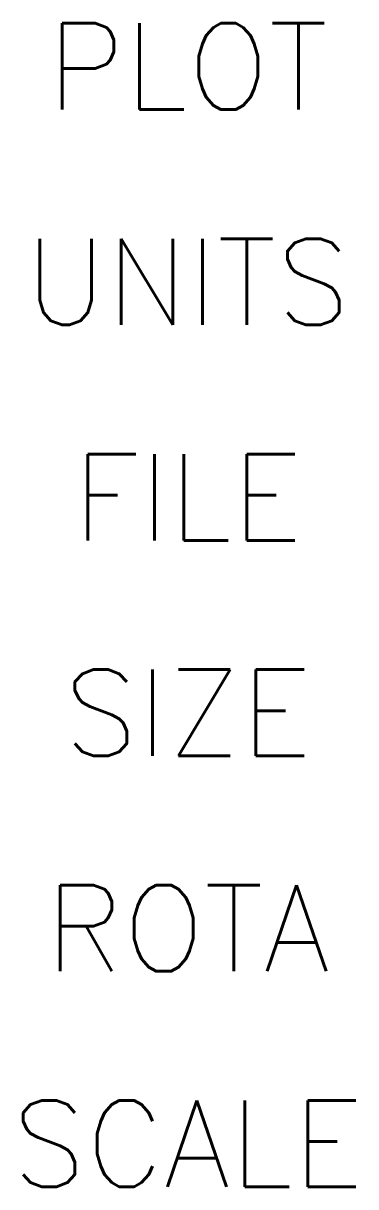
# Model space of a CAD drawing. Extents: x 3.62 to 4.39, y 3.25 to 5.95.
import ezdxf
from ezdxf.enums import TextEntityAlignment as Align

# ---------------------------------------------------------------- set-up
doc = ezdxf.new("R2010")
doc.units = 0
doc.header["$LTSCALE"] = 0.5
doc.layers.get('0').update_dxf_attribs({"color": 4, "linetype": 'CONTINUOUS'})
doc.styles.get("Standard").update_dxf_attribs({"font": 'SIMPLEX'})

msp = doc.modelspace()

# ---------------------------------------------------------------- texts
at = {"color": 0, "flags": 1}
for tag, text, p in [('PLOT', 'L', (4, 5.75)), ('UNITS', 'MM', (4, 5.25)), ('FILE', 'Y', (4, 4.75)), ('SIZE', 'MAX', (4, 4.25)), ('ROTA', 'N', (4, 3.75)), ('SCALE', '1=1', (4, 3.25))]:
    msp.add_attdef(tag, text=text, height=0.2, dxfattribs=at).set_placement(p, align=Align.CENTER)

doc.saveas('drawing.dxf')
